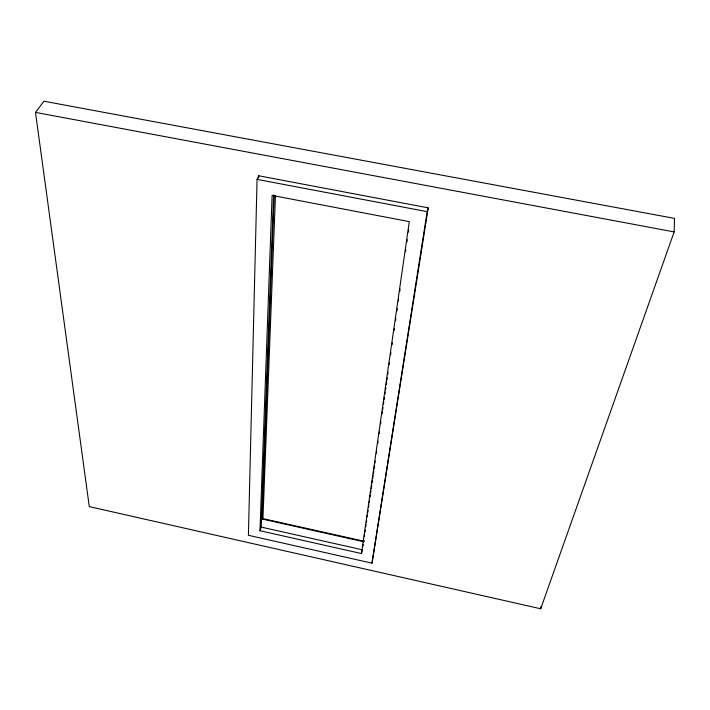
<?xml version="1.0" encoding="UTF-8"?>
<svg xmlns="http://www.w3.org/2000/svg" width="710" height="710" viewBox="0 0 710 710"><rect width="100%" height="100%" fill="white"/><g stroke="black" fill="none" stroke-linecap="round" stroke-linejoin="round"><path stroke-width="1.06" d="M257.064 179.381L248.402 535.296L372.005 563.172L428.228 207.861L258.751 175.778L257.064 179.381L427.163 211.651L428.228 207.861M258.697 177.997L258.751 175.778M674.154 231.913L674.5 218.396L43.958 101.219L35.5 112.393L89.282 506.62L540.701 608.781L674.154 231.913L35.5 112.393M259.975 530.743L272.099 195.419L409.297 221.626L361.443 553.552L259.975 530.743L261.209 527.086L273.598 195.108M260.934 521.992L261.963 518.983L274.193 195.126M262.948 518.628L275.462 195.596M540.701 608.781L540.958 606.588M362.881 546.514L363.192 544.322M363.511 542.138L363.831 539.946M364.301 536.653L364.62 534.461M364.94 532.278L365.251 530.086M365.73 526.793L366.049 524.601M366.36 522.418L366.68 520.226M367.159 516.933L367.469 514.741M367.789 512.558L368.108 510.366M368.579 507.073L368.898 504.881M369.218 502.689L369.528 500.506M370.008 497.213L370.327 495.021M370.638 492.829L370.957 490.646M371.277 488.453L371.747 485.161M372.067 482.969L372.386 480.785M372.697 478.593L373.176 475.301M373.495 473.108L373.806 470.925M374.126 468.733L374.605 465.441M374.915 463.248L375.235 461.065M376.344 453.388L376.664 451.205M377.773 443.528L378.084 441.345M379.193 433.668L379.513 431.476M380.622 423.808L380.942 421.616M382.051 413.948L382.37 411.756M382.681 409.572L383.001 407.38M383.471 404.088L383.79 401.895M384.11 399.712L384.43 397.52M384.9 394.227L385.219 392.035M385.539 389.852L385.849 387.66M386.329 384.367L386.648 382.175M386.959 379.992L387.278 377.8M387.758 374.507L388.068 372.315M389.178 364.647L389.497 362.455M390.606 354.787L390.926 352.595M392.035 344.927L392.346 342.735M394.094 330.683L394.405 328.499M395.514 320.822L395.834 318.639M396.943 310.962L397.263 308.779M398.372 301.102L398.683 298.919M399.792 291.242L400.112 289.05M405.499 251.802L405.818 249.609M406.928 241.941L407.238 239.749M408.348 232.081L408.667 229.889M372.005 563.172L427.163 211.651M361.443 553.552L362.402 549.806L261.209 527.086M262.78 518.593L364.345 541.295M261.963 518.983L363.635 541.721"/></g></svg>
